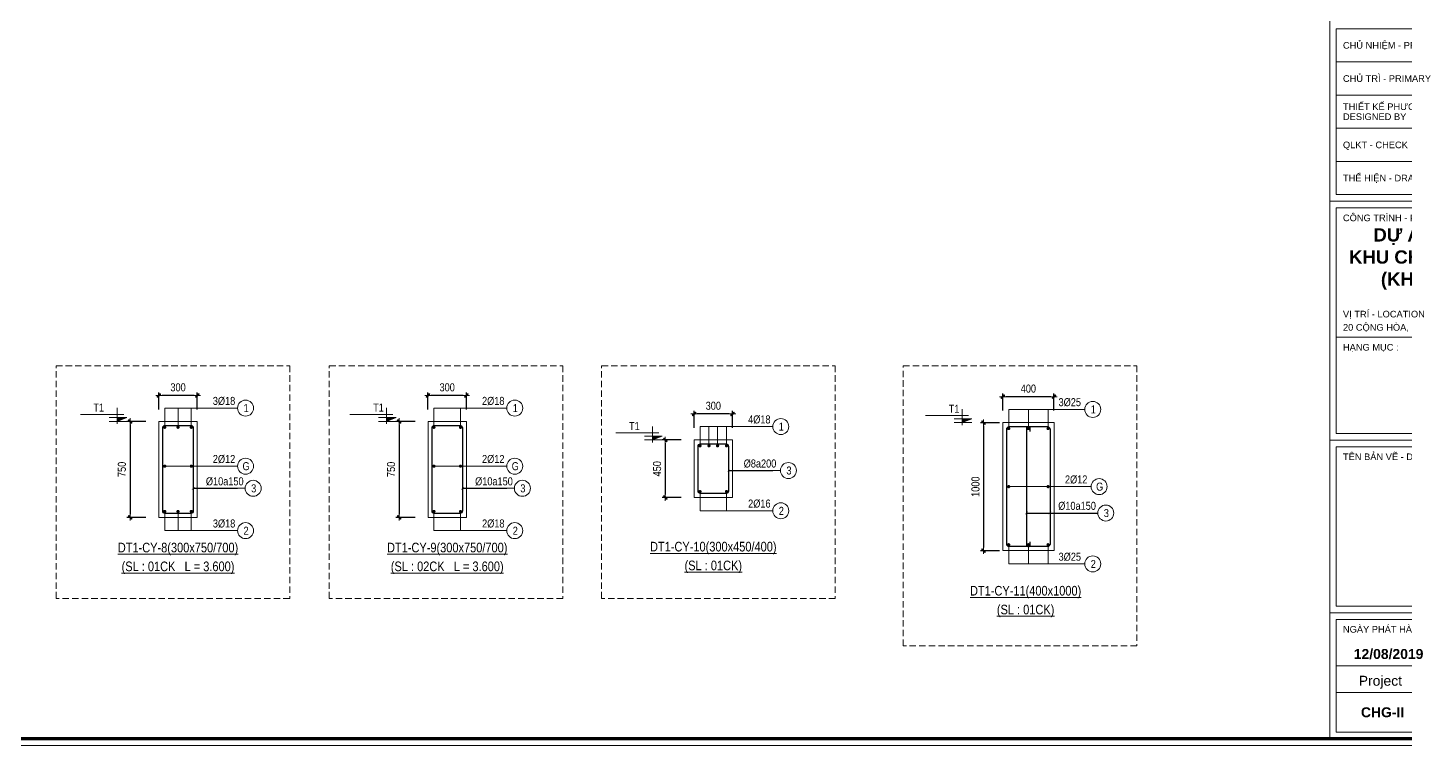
# Model space of a CAD drawing. Header units: millimetres. Extents: x 397144 to 8960116, y 345581 to 674207.
# Drawn here: x 5048503 to 5059266, y 602485 to 608094 of the extents above; entities that cross this region are included whole.
import ezdxf
from ezdxf.enums import TextEntityAlignment as Align

# ---------------------------------------------------------------- set-up
doc = ezdxf.new("R2010")
doc.units = ezdxf.units.MM
doc.header["$PDSIZE"] = -10
doc.linetypes.add('HIDDEN', pattern=[0.375, 0.25, -0.125])
doc.layers.get('0').update_dxf_attribs({"linetype": 'CONTINUOUS'})
doc.layers.get('Defpoints').update_dxf_attribs({"color": 12, "linetype": 'CONTINUOUS'})
for name, color, linetype, lineweight in [('CDAI', 8, 'CONTINUOUS', 30), ('CTHEP', 2, 'CONTINUOUS', 50), ('DBAO', 3, 'CONTINUOUS', 20), ('DGIONG', 4, 'CONTINUOUS', 13), ('KTH', 150, 'CONTINUOUS', 5), ('Net khuat', 8, 'HIDDEN', 13), ('STICK', 1, 'CONTINUOUS', 9), ('TEXT', 7, 'CONTINUOUS', 15)]:
    doc.layers.add(name, color=color, linetype=linetype, lineweight=lineweight)
doc.layers.add('HATCH', color=7, linetype='CONTINUOUS', lineweight=5, true_color=0x2491ff)
doc.styles.add('CHG_XX_Khung ten$0$A1 BORDER$0$ARIAL', font='arial.ttf')
doc.styles.add('CHG_XX_Khung ten$0$A1 BORDER$0$Arial - Bold', font='arialbd.ttf', dxfattribs={"height": 2.5})
doc.styles.add('CHG_XX_Khung ten$0$title block pccc$0$ARIAL', font='arial.ttf')
doc.styles.add('Star-HelCon', font='VHELVCN_0.TTF')
doc.styles.add('TTP-HelCon', font='VHELVCN_0.TTF')
doc.styles.add('VNI-HELVE-CONDENSE', font='VHELVCN_0.TTF')
doc.dimstyles.new('kc-25', dxfattribs={"dimtxt": 62.5, "dimasz": 20, "dimexe": 20, "dimexo": 50, "dimgap": 25, "dimtad": 3, "dimdec": 0, "dimzin": 0, "dimdsep": 46, "dimtxsty": 'VNI-HELVE-CONDENSE', "dimblk": 'DIM', "dimcen": 2.5, "dimclrd": 256, "dimclre": 154, "dimclrt": 7, "dimaunit": 1, "dimadec": 0, "dimazin": 0, "dimtfac": 1, "dimtdec": 0, "dimtix": 1, "dimtmove": 0, "dimatfit": 3, "dimldrblk": 'DOT', "dimfxl": 1, "dimtolj": 1, "dimtzin": 0, "dimarcsym": 0})
doc.dimstyles.new('TTP-25', dxfattribs={"dimscale": 25, "dimtxt": 2.5, "dimasz": 1, "dimexe": 1, "dimexo": 1, "dimgap": 0.09, "dimtad": 0, "dimdec": 4, "dimrnd": 5, "dimzin": 9, "dimdsep": 46, "dimtxsty": 'TTP-HelCon', "dimblk": 'Stick1', "dimcen": 0.09, "dimdle": 1.5, "dimclrd": 256, "dimclre": 256, "dimclrt": 7, "dimadec": 0, "dimazin": 0, "dimtfac": 1, "dimtdec": 4, "dimtmove": 0, "dimatfit": 3, "dimldrblk": '_ArchTick1', "dimfxl": 1, "dimtvp": 1, "dimtolj": 1, "dimtzin": 0, "dimarcsym": 0})

# ---------------------------------------------------------------- blocks, each defined once
blk = doc.blocks.new('CODE')
at = {"layer": 'DBAO'}
for p, q in [((-63, 0), (-138, 30)), ((-138, 30), (0, 30)), ((-138, 0), (0, 0)), ((-113, 55), (224, 55)), ((-63, -20), (-63, 105))]:
    blk.add_line(p, q, dxfattribs=at)
at = {"layer": 'HATCH', "color": 1}
blk.add_solid([(-63, 0), (-138, 30), (-63, 30)], dxfattribs=at)
blk = doc.blocks.new('Stick1')
at = {"layer": 'STICK'}
h = blk.add_hatch(color=256, dxfattribs=at)
edge = h.paths.add_edge_path()
edge.add_line((0.3, 0.5), (-0.5, -0.3))
edge.add_arc((-0.4, -0.4), 0.141, 135, 315)
edge.add_line((-0.3, -0.5), (0.5, 0.3))
edge.add_arc((0.4, 0.4), 0.141, 315, 495)
blk.add_line((1, 0), (-1, 0), dxfattribs=at)
blk.add_lwpolyline([(0.3, 0.5), (-0.5, -0.3, 1), (-0.3, -0.5), (0.5, 0.3, 1), (0.3, 0.5, 1)], format="xyb", dxfattribs=at)
blk = doc.blocks.new('*D1262')
at = {"layer": 'Defpoints', "color": 0, "ltscale": 500, "transparency": 16777216}
for p in [(5049529, 605219), (5049529, 605086), (5049829, 605086)]:
    blk.add_point(p, dxfattribs=at)
at = {"layer": 'KTH', "lineweight": -2, "ltscale": 500, "transparency": 16777216}
for p, q in [((5049529, 605111), (5049529, 605244)), ((5049804, 605219), (5049554, 605219)), ((5049829, 605111), (5049829, 605244))]:
    blk.add_line(p, q, dxfattribs=at)
at = {"layer": 'KTH', "lineweight": -2, "ltscale": 500, "transparency": 16777216, "xscale": 25, "yscale": 25, "zscale": 25, "rotation": 180}
blk.add_blockref('Stick1', (5049529, 605219), dxfattribs=at)
at = {"layer": 'KTH', "lineweight": -2, "ltscale": 500, "transparency": 16777216, "xscale": 25, "yscale": 25, "zscale": 25}
blk.add_blockref('Stick1', (5049829, 605219), dxfattribs=at)
at = {"layer": 'KTH', "color": 7, "ltscale": 500, "transparency": 16777216, "insert": (5049679, 605283), "char_height": 62.5, "attachment_point": 5, "style": 'TTP-HelCon'}
blk.add_mtext('\\A1;300', dxfattribs=at)
blk = doc.blocks.new('_ArchTick1')
at = {"color": 0, "const_width": 3.81}
blk.add_lwpolyline([(-12.7, -12.7), (12.7, 12.7)], dxfattribs=at)
blk = doc.blocks.new('*D1263')
at = {"layer": 'Defpoints', "color": 0, "ltscale": 500, "transparency": 16777216}
for p in [(5049453, 605017), (5049304, 604267), (5049453, 604267)]:
    blk.add_point(p, dxfattribs=at)
at = {"layer": 'KTH', "lineweight": -2, "ltscale": 500, "transparency": 16777216}
for p, q in [((5049428, 605017), (5049279, 605017)), ((5049304, 604992), (5049304, 604292)), ((5049428, 604267), (5049279, 604267))]:
    blk.add_line(p, q, dxfattribs=at)
at = {"layer": 'KTH', "lineweight": -2, "ltscale": 500, "transparency": 16777216, "xscale": 25, "yscale": 25, "zscale": 25}
for p, rotation in [((5049304, 605017), 90), ((5049304, 604267), 270)]:
    blk.add_blockref('Stick1', p, dxfattribs=dict(at, rotation=rotation))
at = {"layer": 'KTH', "color": 7, "ltscale": 500, "transparency": 16777216, "insert": (5049240, 604642), "char_height": 62.5, "attachment_point": 5, "rotation": 90, "style": 'TTP-HelCon'}
blk.add_mtext('\\A1;750', dxfattribs=at)
blk = doc.blocks.new('DIM')
h = blk.add_hatch(color=1)
h.paths.add_polyline_path([(0.49, 0.29, 1), (0.29, 0.49), (-0.19, 0), (0.19, 0)])
h.paths.add_polyline_path([(0.19, 0), (-0.19, 0), (-0.49, -0.29, 1), (-0.29, -0.49)])
at = {"color": 9}
for p, q in [((-0.19, 0), (-1.5, 0)), ((0.19, 0), (1.5, 0))]:
    blk.add_line(p, q, dxfattribs=at)
at = {"color": 1}
for p, q in [((-0.49, -0.29), (0.29, 0.49)), ((-0.29, -0.49), (0.49, 0.29)), ((-0.19, 0), (0.19, 0))]:
    blk.add_line(p, q, dxfattribs=at)
blk.add_arc((-0.39, -0.39), 0.138, 135, 315, dxfattribs=at)
blk = doc.blocks.new('*D1264')
at = {"layer": 'Defpoints', "color": 0, "ltscale": 500, "transparency": 16777216}
for p in [(5051631, 605219), (5051631, 605086), (5051931, 605086)]:
    blk.add_point(p, dxfattribs=at)
at = {"layer": 'KTH', "lineweight": -2, "ltscale": 500, "transparency": 16777216}
for p, q in [((5051631, 605111), (5051631, 605244)), ((5051906, 605219), (5051656, 605219)), ((5051931, 605111), (5051931, 605244))]:
    blk.add_line(p, q, dxfattribs=at)
at = {"layer": 'KTH', "lineweight": -2, "ltscale": 500, "transparency": 16777216, "xscale": 25, "yscale": 25, "zscale": 25, "rotation": 180}
blk.add_blockref('Stick1', (5051631, 605219), dxfattribs=at)
at = {"layer": 'KTH', "lineweight": -2, "ltscale": 500, "transparency": 16777216, "xscale": 25, "yscale": 25, "zscale": 25}
blk.add_blockref('Stick1', (5051931, 605219), dxfattribs=at)
at = {"layer": 'KTH', "color": 7, "ltscale": 500, "transparency": 16777216, "insert": (5051781, 605283), "char_height": 62.5, "attachment_point": 5, "style": 'TTP-HelCon'}
blk.add_mtext('\\A1;300', dxfattribs=at)
blk = doc.blocks.new('*D1265')
at = {"layer": 'Defpoints', "color": 0, "ltscale": 500, "transparency": 16777216}
for p in [(5051556, 605017), (5051406, 604267), (5051556, 604267)]:
    blk.add_point(p, dxfattribs=at)
at = {"layer": 'KTH', "lineweight": -2, "ltscale": 500, "transparency": 16777216}
for p, q in [((5051531, 605017), (5051381, 605017)), ((5051406, 604992), (5051406, 604292)), ((5051531, 604267), (5051381, 604267))]:
    blk.add_line(p, q, dxfattribs=at)
at = {"layer": 'KTH', "lineweight": -2, "ltscale": 500, "transparency": 16777216, "xscale": 25, "yscale": 25, "zscale": 25}
for p, rotation in [((5051406, 605017), 90), ((5051406, 604267), 270)]:
    blk.add_blockref('Stick1', p, dxfattribs=dict(at, rotation=rotation))
at = {"layer": 'KTH', "color": 7, "ltscale": 500, "transparency": 16777216, "insert": (5051343, 604642), "char_height": 62.5, "attachment_point": 5, "rotation": 90, "style": 'TTP-HelCon'}
blk.add_mtext('\\A1;750', dxfattribs=at)
blk = doc.blocks.new('*D1338')
at = {"layer": 'Defpoints', "color": 0, "ltscale": 500, "transparency": 16777216}
for p in [(5056121, 605210), (5056121, 605076), (5056521, 605076)]:
    blk.add_point(p, dxfattribs=at)
at = {"layer": 'KTH', "lineweight": -2, "ltscale": 500, "transparency": 16777216}
for p, q in [((5056121, 605101), (5056121, 605235)), ((5056521, 605101), (5056521, 605235)), ((5056496, 605210), (5056146, 605210))]:
    blk.add_line(p, q, dxfattribs=at)
at = {"layer": 'KTH', "lineweight": -2, "ltscale": 500, "transparency": 16777216, "xscale": 25, "yscale": 25, "zscale": 25, "rotation": 180}
blk.add_blockref('Stick1', (5056121, 605210), dxfattribs=at)
at = {"layer": 'KTH', "lineweight": -2, "ltscale": 500, "transparency": 16777216, "xscale": 25, "yscale": 25, "zscale": 25}
blk.add_blockref('Stick1', (5056521, 605210), dxfattribs=at)
at = {"layer": 'KTH', "color": 7, "ltscale": 500, "transparency": 16777216, "insert": (5056321, 605273), "char_height": 62.5, "attachment_point": 5, "style": 'TTP-HelCon'}
blk.add_mtext('\\A1;400', dxfattribs=at)
blk = doc.blocks.new('*D1339')
at = {"layer": 'Defpoints', "color": 0, "ltscale": 500, "transparency": 16777216}
for p in [(5056121, 605007), (5055971, 604007), (5056121, 604007)]:
    blk.add_point(p, dxfattribs=at)
at = {"layer": 'KTH', "lineweight": -2, "ltscale": 500, "transparency": 16777216}
for p, q in [((5056096, 605007), (5055946, 605007)), ((5055971, 604982), (5055971, 604032)), ((5056096, 604007), (5055946, 604007))]:
    blk.add_line(p, q, dxfattribs=at)
at = {"layer": 'KTH', "lineweight": -2, "ltscale": 500, "transparency": 16777216, "xscale": 25, "yscale": 25, "zscale": 25}
for p, rotation in [((5055971, 605007), 90), ((5055971, 604007), 270)]:
    blk.add_blockref('Stick1', p, dxfattribs=dict(at, rotation=rotation))
at = {"layer": 'KTH', "color": 7, "ltscale": 500, "transparency": 16777216, "insert": (5055908, 604507), "char_height": 62.5, "attachment_point": 5, "rotation": 90, "style": 'TTP-HelCon'}
blk.add_mtext('\\A1;1000', dxfattribs=at)
blk = doc.blocks.new('*D1340')
at = {"layer": 'Defpoints', "color": 0, "ltscale": 500, "transparency": 16777216}
for p in [(5053710, 605075), (5053710, 604941), (5054010, 604941)]:
    blk.add_point(p, dxfattribs=at)
at = {"layer": 'KTH', "lineweight": -2, "ltscale": 500, "transparency": 16777216}
for p, q in [((5053710, 604966), (5053710, 605100)), ((5053985, 605075), (5053735, 605075)), ((5054010, 604966), (5054010, 605100))]:
    blk.add_line(p, q, dxfattribs=at)
at = {"layer": 'KTH', "lineweight": -2, "ltscale": 500, "transparency": 16777216, "xscale": 25, "yscale": 25, "zscale": 25, "rotation": 180}
blk.add_blockref('Stick1', (5053710, 605075), dxfattribs=at)
at = {"layer": 'KTH', "lineweight": -2, "ltscale": 500, "transparency": 16777216, "xscale": 25, "yscale": 25, "zscale": 25}
blk.add_blockref('Stick1', (5054010, 605075), dxfattribs=at)
at = {"layer": 'KTH', "color": 7, "ltscale": 500, "transparency": 16777216, "insert": (5053860, 605139), "char_height": 62.5, "attachment_point": 5, "style": 'TTP-HelCon'}
blk.add_mtext('\\A1;300', dxfattribs=at)
blk = doc.blocks.new('*D1341')
at = {"layer": 'Defpoints', "color": 0, "ltscale": 500, "transparency": 16777216}
for p in [(5053635, 604872), (5053485, 604422), (5053635, 604422)]:
    blk.add_point(p, dxfattribs=at)
at = {"layer": 'KTH', "lineweight": -2, "ltscale": 500, "transparency": 16777216}
for p, q in [((5053610, 604872), (5053460, 604872)), ((5053485, 604847), (5053485, 604447)), ((5053610, 604422), (5053460, 604422))]:
    blk.add_line(p, q, dxfattribs=at)
at = {"layer": 'KTH', "lineweight": -2, "ltscale": 500, "transparency": 16777216, "xscale": 25, "yscale": 25, "zscale": 25}
for p, rotation in [((5053485, 604872), 90), ((5053485, 604422), 270)]:
    blk.add_blockref('Stick1', p, dxfattribs=dict(at, rotation=rotation))
at = {"layer": 'KTH', "color": 7, "ltscale": 500, "transparency": 16777216, "insert": (5053421, 604647), "char_height": 62.5, "attachment_point": 5, "rotation": 90, "style": 'TTP-HelCon'}
blk.add_mtext('\\A1;450', dxfattribs=at)
blk = doc.blocks.new('CHG_XX_Khung ten')
for p, q in [((687, 577), (687, 17)), ((687, 179), (824, 179)), ((687, 107), (824, 107)), ((687, 55), (824, 55))]:
    blk.add_line(p, q)
at = {"linetype": 'Continuous'}
blk.add_line((689, 39), (822, 39), dxfattribs=at)
blk.add_lwpolyline([(15, 579), (826, 579), (826, 15), (15, 15)], close=True)
at = {"color": 4, "linetype": 'Continuous', "const_width": 1}
blk.add_lwpolyline([(17, 577), (824, 577), (824, 17), (17, 17)], close=True, dxfattribs=at)
at = {"color": 9, "linetype": 'Continuous'}
for points in [[(822, 221), (689, 221), (689, 231), (822, 231)], [(822, 211), (689, 211), (689, 221), (822, 221)], [(822, 201), (689, 201), (689, 211), (822, 211)], [(822, 191), (689, 191), (689, 201), (822, 201)], [(822, 181), (689, 181), (689, 191), (822, 191)]]:
    blk.add_lwpolyline(points, close=True, dxfattribs=at)
blk.add_lwpolyline([(822, 211), (689, 211), (822, 211)], dxfattribs=at)
at = {"linetype": 'Continuous'}
for points in [[(689, 177), (822, 177), (822, 138), (689, 138)], [(689, 109), (822, 109), (822, 138), (689, 138)], [(689, 105), (822, 105), (822, 57), (689, 57)], [(689, 53), (822, 53), (822, 31), (689, 31)], [(822, 19), (689, 19), (689, 31), (822, 31)]]:
    blk.add_lwpolyline(points, close=True, dxfattribs=at)
for s, style, p in [('CHỦ NHIỆM - PRINCIPAL', 'CHG_XX_Khung ten$0$title block pccc$0$ARIAL', (691, 226)), ('CHỦ TRÌ - PRIMARY', 'CHG_XX_Khung ten$0$title block pccc$0$ARIAL', (691, 216)), ('THIẾT KẾ PHƯƠNG ÁN', 'CHG_XX_Khung ten$0$title block pccc$0$ARIAL', (691, 207.5)), ('DESIGNED BY', 'CHG_XX_Khung ten$0$title block pccc$0$ARIAL', (691, 204.5)), ('QLKT - CHECK', 'CHG_XX_Khung ten$0$title block pccc$0$ARIAL', (691, 196)), ('THỂ HIỆN - DRAWN BY', 'CHG_XX_Khung ten$0$title block pccc$0$ARIAL', (691, 186)), ('CÔNG TRÌNH - PROJECT', 'CHG_XX_Khung ten$0$A1 BORDER$0$ARIAL', (691, 174)), ('VỊ TRÍ - LOCATION', 'CHG_XX_Khung ten$0$A1 BORDER$0$ARIAL', (691, 145)), ('20 CỘNG HÒA, PHƯỜNG 12, QUẬN TÂN BÌNH, TP. HCM', 'CHG_XX_Khung ten$0$A1 BORDER$0$ARIAL', (691, 141)), ('HẠNG MỤC :', 'CHG_XX_Khung ten$0$A1 BORDER$0$ARIAL', (691, 135)), ('TÊN BẢN VẼ - DRAWING TITTLE', 'CHG_XX_Khung ten$0$A1 BORDER$0$ARIAL', (691, 102)), ('NGÀY PHÁT HÀNH - ISSUE DATE', 'CHG_XX_Khung ten$0$A1 BORDER$0$ARIAL', (691, 50))]:
    blk.add_text(s, height=2, dxfattribs=dict(style=style)).set_placement(p, align=Align.MIDDLE_LEFT)
for s, style, p in [('12/08/2019', 'CHG_XX_Khung ten$0$A1 BORDER$0$Arial - Bold', (704.75, 42.57)), ('Project', 'CHG_XX_Khung ten$0$A1 BORDER$0$ARIAL', (702.28, 34.5)), ('CHG-II', 'CHG_XX_Khung ten$0$A1 BORDER$0$Arial - Bold', (702.94, 25))]:
    blk.add_text(s, height=3, dxfattribs=dict(style=style)).set_placement(p, align=Align.MIDDLE_CENTER)
at = {"insert": (755.4, 170.88), "char_height": 4, "width": 159.8745, "attachment_point": 2, "style": 'CHG_XX_Khung ten$0$A1 BORDER$0$Arial - Bold'}
blk.add_mtext('DỰ ÁN ĐẦU TƯ XÂY DỰNG KINH DOANH\\PKHU CHUNG CƯ - THƯƠNG MẠI - VĂN PHÒNG\\P(KHU PHỨC HỢP CÔNG HÒA GARDEN)', dxfattribs=at)

msp = doc.modelspace()

# ---------------------------------------------------------------- linework, layer by layer
at = {"layer": 'CDAI'}
for points in [[(5049578.55042, 604985.87311), (5049778.55042, 604985.87311, -0.4142135624), (5049797.30042, 604967.12311), (5049797.30042, 604317.12311, -0.4142135624), (5049778.55042, 604298.37311), (5049578.55042, 604298.37311, -0.4142135624), (5049559.80042, 604317.12311), (5049559.80042, 604967.12311, -0.4142135624)], [(5051681.42122, 604985.87311), (5051881.42122, 604985.87311, -0.4142135624), (5051900.17122, 604967.12311), (5051900.17122, 604317.12311, -0.4142135624), (5051881.42122, 604298.37311), (5051681.42122, 604298.37311, -0.4142135624), (5051662.67122, 604317.12311), (5051662.67122, 604967.12311, -0.4142135624)], [(5056171.30593, 604976.03218), (5056471.30593, 604976.03218, -0.4142135624), (5056490.05593, 604957.28218), (5056490.05593, 604057.28218, -0.4142135624), (5056471.30593, 604038.53218), (5056171.30593, 604038.53218, -0.4142135624), (5056152.55593, 604057.28218), (5056152.55593, 604957.28218, -0.4142135624)], [(5053759.72452, 604841.20452), (5053959.72452, 604841.20452, -0.4142135624), (5053978.47452, 604822.45452), (5053978.47452, 604472.45452, -0.4142135624), (5053959.72452, 604453.70452), (5053759.72452, 604453.70452, -0.4142135624), (5053740.97452, 604472.45452), (5053740.97452, 604822.45452, -0.4142135624)]]:
    msp.add_lwpolyline(points, format="xyb", close=True, dxfattribs=at)
msp.add_lwpolyline([(5056336.30593, 604939.11219), (5056336.30593, 604961.03218, 0.4142135624), (5056321.30593, 604976.03218), (5056321.30593, 604976.03218, 0.4142135624), (5056306.30593, 604961.03218), (5056306.30593, 604053.53218, 0.4142135624), (5056321.30593, 604038.53218), (5056321.30593, 604038.53218, 0.4142135624), (5056336.30593, 604053.53218), (5056336.30593, 604075.45217)], format="xyb", dxfattribs=at)
at = {"layer": 'CTHEP', "const_width": 12.5}
for points in [[(5049568.55042, 604970.87311, 1), (5049581.05042, 604970.87311, 1)], [(5049672.30042, 604970.87311, 1), (5049684.80042, 604970.87311, 1)], [(5049776.05042, 604970.87311, 1), (5049788.55042, 604970.87311, 1)], [(5051671.42122, 604970.87311, 1), (5051683.92122, 604970.87311, 1)], [(5051878.92122, 604970.87311, 1), (5051891.42122, 604970.87311, 1)], [(5056161.30593, 604961.03218, 1), (5056173.80593, 604961.03218, 1)], [(5056315.05593, 604961.03218, 1), (5056327.55593, 604961.03218, 1)], [(5056468.80593, 604961.03218, 1), (5056481.30593, 604961.03218, 1)], [(5053749.72452, 604826.20452, 1), (5053762.22452, 604826.20452, 1)], [(5053832.22452, 604826.20452, -1), (5053819.72452, 604826.20452, -1)], [(5053887.22452, 604826.20452, 1), (5053899.72452, 604826.20452, 1)], [(5053957.22452, 604826.20452, 1), (5053969.72452, 604826.20452, 1)], [(5049568.55042, 604667.12311, 1), (5049581.05042, 604667.12311, 1)], [(5049776.05042, 604667.12311, 1), (5049788.55042, 604667.12311, 1)], [(5051671.42122, 604667.12311, 1), (5051683.92122, 604667.12311, 1)], [(5051878.92122, 604667.12311, 1), (5051891.42122, 604667.12311, 1)], [(5053749.72452, 604468.70452, 1), (5053762.22452, 604468.70452, 1)], [(5053957.22452, 604468.70452, 1), (5053969.72452, 604468.70452, 1)], [(5056161.30593, 604507.28218, 1), (5056173.80593, 604507.28218, 1)], [(5056468.80593, 604507.28218, 1), (5056481.30593, 604507.28218, 1)], [(5049568.55042, 604313.37311, 1), (5049581.05042, 604313.37311, 1)], [(5049672.30042, 604313.37311, 1), (5049684.80042, 604313.37311, 1)], [(5049776.05042, 604313.37311, 1), (5049788.55042, 604313.37311, 1)], [(5051671.42122, 604313.37311, 1), (5051683.92122, 604313.37311, 1)], [(5051878.92122, 604313.37311, 1), (5051891.42122, 604313.37311, 1)], [(5056161.30593, 604053.53218, 1), (5056173.80593, 604053.53218, 1)], [(5056315.05593, 604053.53218, 1), (5056327.55593, 604053.53218, 1)], [(5056468.80593, 604053.53218, 1), (5056481.30593, 604053.53218, 1)]]:
    msp.add_lwpolyline(points, format="xyb", close=True, dxfattribs=at)
at = {"layer": 'DBAO', "flags": 128}
for points in [[(5049828.55042, 605017.12311), (5049828.55042, 604267.12311), (5049528.55042, 604267.12311), (5049528.55042, 605017.12311)], [(5049528.55042, 605017.12311), (5049828.55042, 605017.12311)], [(5051931.42122, 605017.12311), (5051931.42122, 604267.12311), (5051631.42122, 604267.12311), (5051631.42122, 605017.12311)], [(5051631.42122, 605017.12311), (5051931.42122, 605017.12311)], [(5056121.30593, 605007.28218), (5056521.30593, 605007.28218)], [(5056521.30593, 605007.28218), (5056521.30593, 604007.28218), (5056121.30593, 604007.28218), (5056121.30593, 605007.28218)], [(5054009.72452, 604872.45452), (5054009.72452, 604422.45452), (5053709.72452, 604422.45452), (5053709.72452, 604872.45452)], [(5053709.72452, 604872.45452), (5054009.72452, 604872.45452)]]:
    msp.add_lwpolyline(points, dxfattribs=at)
at = {"layer": 'DGIONG'}
for p, q in [((5049574.80042, 604970.87311), (5049574.80042, 605120.87311)), ((5049574.80042, 605120.87311), (5050143.55042, 605120.87311)), ((5049678.55042, 604970.87311), (5049678.55042, 605120.87311)), ((5049782.30042, 604970.87311), (5049782.30042, 605120.87311)), ((5051677.67122, 604970.87311), (5051677.67122, 605120.87311)), ((5051677.67122, 605120.87311), (5052246.42122, 605120.87311)), ((5051885.17122, 604970.87311), (5051885.17122, 605120.87311)), ((5056167.55593, 604961.03218), (5056167.55593, 605111.03218)), ((5056167.55593, 605111.03218), (5056761.30593, 605111.03218)), ((5056321.30593, 604961.03218), (5056321.30593, 605111.03218)), ((5056475.05593, 604961.03218), (5056475.05593, 605111.03218)), ((5053755.97452, 604826.20452), (5053755.97452, 604976.20452)), ((5053755.97452, 604976.20452), (5054324.72452, 604976.20452)), ((5053825.97452, 604826.20452), (5053825.97452, 604976.20452)), ((5053893.47452, 604826.20452), (5053893.47452, 604976.20452)), ((5053963.47452, 604826.20452), (5053963.47452, 604976.20452)), ((5049574.80042, 604667.12311), (5050143.55042, 604667.12311)), ((5051677.67122, 604667.12311), (5052246.42122, 604667.12311)), ((5053978.47452, 604633.33423), (5054384.22452, 604633.33423)), ((5049797.30042, 604494.09435), (5050203.05042, 604494.09435)), ((5051900.17122, 604494.09435), (5052305.92122, 604494.09435)), ((5053755.97452, 604318.70452), (5053755.97452, 604468.70452)), ((5053963.47452, 604318.70452), (5053963.47452, 604468.70452)), ((5056167.55593, 604507.28218), (5056811.30593, 604507.28218)), ((5049574.80042, 604163.37311), (5049574.80042, 604313.37311)), ((5049678.55042, 604163.37311), (5049678.55042, 604313.37311)), ((5049782.30042, 604163.37311), (5049782.30042, 604313.37311)), ((5051677.67122, 604163.37311), (5051677.67122, 604313.37311)), ((5051885.17122, 604163.37311), (5051885.17122, 604313.37311)), ((5053755.97452, 604318.70452), (5054324.72452, 604318.70452)), ((5049574.80042, 604163.37311), (5050143.55042, 604163.37311)), ((5051677.67122, 604163.37311), (5052246.42122, 604163.37311)), ((5056167.55593, 603903.53218), (5056167.55593, 604053.53218)), ((5056321.30593, 603903.53218), (5056321.30593, 604053.53218)), ((5056475.05593, 603903.53218), (5056475.05593, 604053.53218)), ((5056167.55593, 603903.53218), (5056761.30593, 603903.53218))]:
    msp.add_line(p, q, dxfattribs=at)
msp.add_lwpolyline([(5041305.03865, 617054.8672), (5058674.64408, 617054.8672), (5058674.64408, 602536.98804), (5041305.03865, 602536.98804)], close=True, dxfattribs=at)
msp.add_lwpolyline([(5041305.03865, 617054.8672), (5058674.64408, 617054.8672), (5058674.64408, 602536.98804), (5041305.03865, 602536.98804)], close=True, dxfattribs=at)
for centre in [(5050206.05042, 605120.87311), (5052308.92122, 605120.87311), (5056823.80593, 605111.03218), (5054387.22452, 604976.20452), (5050206.05042, 604667.12311), (5052308.92122, 604667.12311), (5054446.72452, 604633.33423), (5056873.80593, 604507.28218), (5050265.55042, 604494.09435), (5052368.42122, 604494.09435), (5054387.22452, 604318.70452), (5056925.92513, 604301.24491), (5050206.05042, 604163.37311), (5052308.92122, 604163.37311), (5056823.80593, 603903.53218)]:
    msp.add_circle(centre, 62.5, dxfattribs=at)
at = {"layer": 'Net khuat', "ltscale": 200}
for points in [[(5048725.85097, 605452.43497), (5050550.94126, 605452.43497), (5050550.94126, 603634.14282), (5048725.85097, 603634.14282)], [(5050860.15766, 605452.43497), (5052685.24795, 605452.43497), (5052685.24795, 603634.14282), (5050860.15766, 603634.14282)], [(5052987.70528, 605452.43497), (5054812.79557, 605452.43497), (5054812.79557, 603634.14282), (5052987.70528, 603634.14282)]]:
    msp.add_lwpolyline(points, close=True, dxfattribs=at)

# ---------------------------------------------------------------- block references
at = {"layer": 'KTH', "linetype": 'Continuous', "xscale": -1}
for p in [(5049141.06387, 605017.12311), (5051243.93466, 605017.12311), (5055740.49216, 605007.28218), (5053322.23797, 604872.45452)]:
    msp.add_blockref('CODE', p, dxfattribs=at)

# ---------------------------------------------------------------- texts
at = {"layer": 'TEXT', "style": 'TTP-HelCon'}
for s, p in [('T1', (5049100.3582, 605094.11811)), ('T1', (5051286.20133, 605094.11811)), ('T1', (5055782.75883, 605084.27717)), ('T1    ', (5053364.50463, 604949.44952))]:
    msp.add_text(s, height=62.5, dxfattribs=at).set_placement(p, align=Align.RIGHT)
for s, height, p in [('3Þ18', 62.5, (5050038.05042, 605145.87311)), ('2Þ18', 62.5, (5052140.92122, 605145.87311)), ('4Þ18', 62.5, (5054219.22452, 605001.20452)), ('2Þ12', 62.5, (5050038.05042, 604692.12311)), ('2Þ12', 62.5, (5052140.92122, 604692.12311)), ('Þ8a200', 62.5, (5054224.72452, 604656.83423)), ('Þ10a150', 62.5, (5050043.55042, 604517.59435)), ('Þ10a150', 62.5, (5052146.42122, 604517.59435)), ('2Þ16', 62.5, (5054219.48986, 604343.70452)), ('3Þ18', 62.5, (5050038.31576, 604188.37311)), ('2Þ18', 62.5, (5052141.18656, 604188.37311)), ('%%UDT1-CY-8(300x750/700)', 75, (5049678.55042, 603993.82958)), ('%%UDT1-CY-9(300x750/700)', 75, (5051781.42122, 603993.82958)), ('%%UDT1-CY-10(300x450/400)', 75, (5053859.72452, 604001.12249)), ('%%U(SL : 01CK   L = 3.600)', 75, (5049678.55042, 603846.93498)), ('%%U(SL : 02CK   L = 3.600)', 75, (5051781.42122, 603846.93498)), ('%%U(SL : 01CK)', 75, (5053859.72452, 603854.22789)), ('%%UDT1-CY-11(400x1000)', 75, (5056299.5509, 603656.41936)), ('%%U(SL : 01CK)', 75, (5056299.5509, 603509.52477))]:
    msp.add_text(s, height=height, dxfattribs=at).set_placement(p, align=Align.CENTER)
at = {"layer": 'TEXT', "style": 'Star-HelCon'}
for s, p in [('1', (5050210.21709, 605120.87311)), ('1', (5052313.08788, 605120.87311)), ('1', (5056827.9726, 605111.03218)), ('1', (5054391.39119, 604976.20452)), ('G', (5050210.21709, 604667.12311)), ('G', (5052313.08788, 604667.12311)), ('3', (5054450.89119, 604633.33423)), ('3', (5050269.71709, 604494.09435)), ('3', (5052372.58788, 604494.09435)), ('G', (5056877.9726, 604507.28218)), ('2', (5054391.39119, 604318.70452)), ('3', (5056930.09179, 604301.24491)), ('2', (5050210.21709, 604163.37311)), ('2', (5052313.08788, 604163.37311)), ('2', (5056827.9726, 603903.53218))]:
    msp.add_text(s, height=62.5, dxfattribs=at).set_placement(p, align=Align.MIDDLE)
at = {"layer": 'TEXT', "style": 'TTP-HelCon'}
for s, p in [('3Þ25', (5056556.76426, 605136.03218)), ('2Þ12', (5056606.76426, 604532.28218)), ('Þ10a150', (5056553.99014, 604326.24491)), ('3Þ25', (5056557.02961, 603928.53218))]:
    msp.add_text(s, height=62.5, dxfattribs=at).set_placement(p)

# ---------------------------------------------------------------- dimensions: what is measured, and where the dimension line sits
at = {"layer": 'KTH', "ltscale": 500}
for base, p1, p2, picture, middle in [((5049528.55042, 605219.37311), (5049828.55042, 605086.13506), (5049528.55042, 605086.13506), '*D1262', (5049678.55042, 605283.20645)), ((5051631.42122, 605219.37311), (5051931.42122, 605086.13506), (5051631.42122, 605086.13506), '*D1264', (5051781.42122, 605283.20645)), ((5056121.30593, 605209.53218), (5056521.30593, 605076.29413), (5056121.30593, 605076.29413), '*D1338', (5056321.30593, 605273.36551)), ((5053709.72452, 605074.70452), (5054009.72452, 604941.46647), (5053709.72452, 604941.46647), '*D1340', (5053859.72452, 605138.53786))]:
    dim = msp.add_linear_dim(base=base, p1=p1, p2=p2, dimstyle='TTP-25', override={"dimtxsty": 'TTP-HelCon'}, dxfattribs=at)
    dim.commit()
    dim.dimension.update_dxf_attribs({"geometry": picture, "text_midpoint": middle})
for base, p1, p2, picture, middle in [((5049303.56387, 604267.12311), (5049453.39668, 605017.12311), (5049453.39668, 604267.12311), '*D1263', (5049239.73053, 604642.12311)), ((5051406.43466, 604267.12311), (5051556.26748, 605017.12311), (5051556.26748, 604267.12311), '*D1265', (5051342.60133, 604642.12311)), ((5055971.47312, 604007.28218), (5056121.30593, 605007.28218), (5056121.30593, 604007.28218), '*D1339', (5055907.63978, 604507.28218)), ((5053484.73797, 604422.45452), (5053634.57078, 604872.45452), (5053634.57078, 604422.45452), '*D1341', (5053420.90463, 604647.45452))]:
    dim = msp.add_linear_dim(base=base, p1=p1, p2=p2, angle=90, dimstyle='TTP-25', override={"dimtxsty": 'TTP-HelCon'}, dxfattribs=at)
    dim.commit()
    dim.dimension.update_dxf_attribs({"geometry": picture, "text_midpoint": middle})

# ---------------------------------------------------------------- leaders
at = {"layer": 'DGIONG'}
for points in [[(5053978.47452, 604633.33423), (5054324.40497, 604633.33423)], [(5049797.30042, 604494.09435), (5050143.23087, 604494.09435)], [(5051900.17122, 604494.09435), (5052246.10167, 604494.09435)], [(5056306.30593, 604301.24491), (5056679.67513, 604301.24491)], [(5056490.05593, 604301.24491), (5056863.42513, 604301.24491)]]:
    msp.add_leader(points, dimstyle='kc-25', override={"dimtad": 0, "dimldrblk": 'ArchTick', "dimfxl": 100, "dimarcsym": 1}, dxfattribs=at)

# ---------------------------------------------------------------- next in the draw order: block references
at = {"layer": 'KTH', "ltscale": 0.8, "xscale": 25.92478421702978, "yscale": 25.92478421702978, "zscale": 25.92478421702978}
msp.add_blockref('CHG_XX_Khung ten', (5040864.31732, 602096.26671), dxfattribs=at)

# ---------------------------------------------------------------- next in the draw order: linework, layer by layer
at = {"layer": 'Net khuat', "ltscale": 200}
msp.add_lwpolyline([(5055343.07269, 605452.43497), (5057168.16298, 605452.43497), (5057168.16298, 603263.41978), (5055343.07269, 603263.41978)], close=True, dxfattribs=at)

doc.saveas('drawing.dxf')
